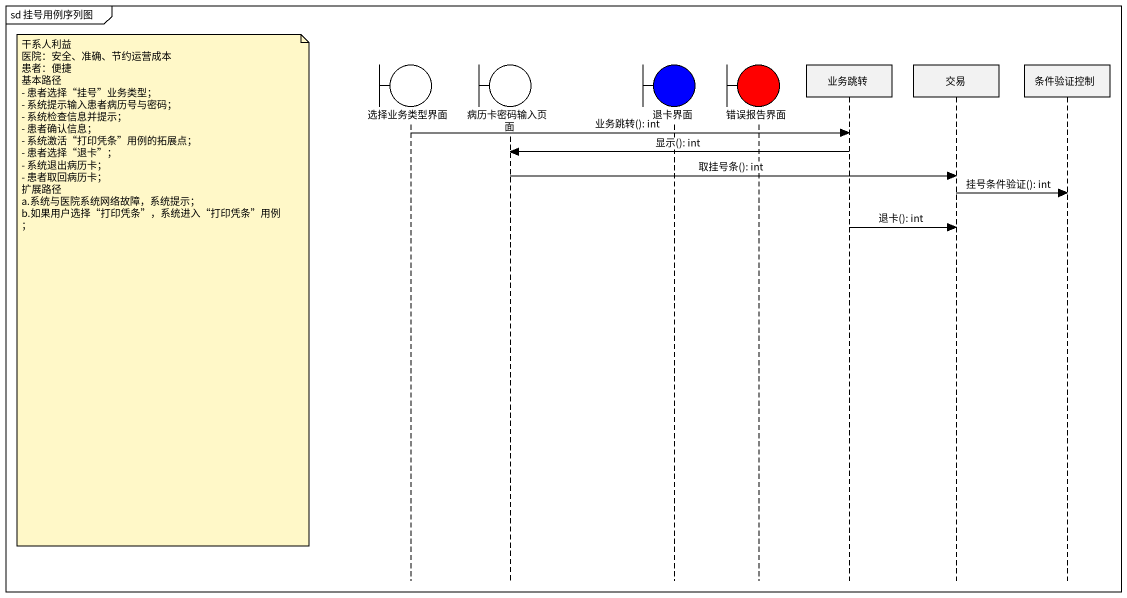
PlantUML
@startuml
mainframe sd 挂号用例序列图
hide footbox
boundary 选择业务类型界面
boundary 病历卡密码输入页面
boundary 退卡界面 #0000FF
boundary 错误报告界面 #FF0000
participant 业务跳转
participant 交易
participant 条件验证控制

选择业务类型界面 -> 业务跳转 : 业务跳转(): int
业务跳转 -> 病历卡密码输入页面 : 显示(): int
病历卡密码输入页面 -> 交易 : 取挂号条(): int
交易 -> 条件验证控制 : 挂号条件验证(): int
业务跳转 -> 交易 : 退卡(): int
note left of 选择业务类型界面
  干系人利益
  医院：安全、准确、节约运营成本
  患者：便捷
  基本路径
  - 患者选择“挂号”业务类型；
  - 系统提示输入患者病历号与密码；
  - 系统检查信息并提示；
  - 患者确认信息；
  - 系统激活“打印凭条”用例的拓展点；
  - 患者选择“退卡”；
  - 系统退出病历卡；
  - 患者取回病历卡；
  扩展路径
  a.系统与医院系统网络故障，系统提示；
  b.如果用户选择“打印凭条”，系统进入“打印凭条”用例；
end note
@enduml
